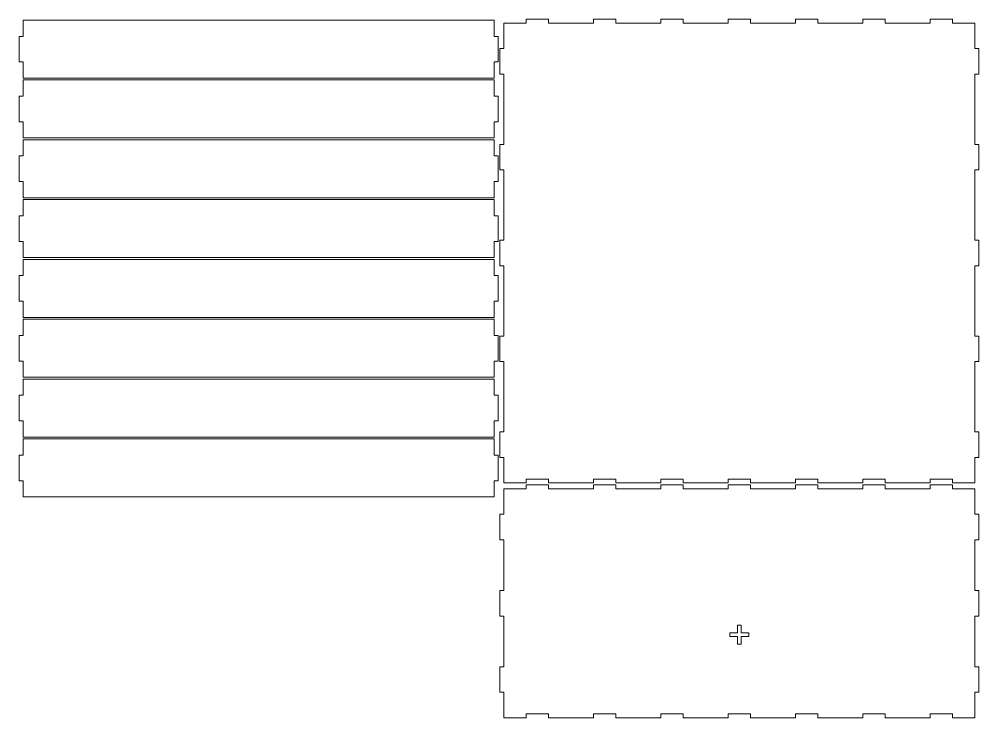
# Model space of a CAD drawing. Header units: millimetres. Extents: x -2923 to 2923, y -1165 to 1165.
# Drawn here: x -2923 to -1420, y -1165 to -71 of the extents above; entities that cross this region are included whole.
import ezdxf

# ---------------------------------------------------------------- set-up
doc = ezdxf.new("R2010")
doc.units = ezdxf.units.MM
doc.header["$MEASUREMENT"] = 0
doc.layers.add('Camada 1', color=7, linetype='Continuous')

msp = doc.modelspace()

# ---------------------------------------------------------------- linework, layer by layer
at = {"layer": 'Camada 1', "color": 230, "lineweight": 9}
for points, knots in [([(-2917.4823, -163.3633), (-2917.4823, -163.3633), (-2179.4822, -163.3639), (-2179.4822, -163.3639), (-2179.4822, -163.3639), (-2179.4822, -163.3639), (-2179.4823, -138.0467), (-2179.4823, -138.0467), (-2179.4823, -138.0467), (-2179.4823, -138.0467), (-2173.4823, -138.0466), (-2173.4823, -138.0466), (-2173.4823, -138.0466), (-2173.4823, -138.0466), (-2173.4822, -98.0467), (-2173.4822, -98.0467), (-2173.4822, -98.0467), (-2173.4822, -98.0467), (-2179.4823, -98.0467), (-2179.4823, -98.0467), (-2179.4823, -98.0467), (-2179.4823, -98.0467), (-2179.4822, -72.7294), (-2179.4822, -72.7294), (-2179.4822, -72.7294), (-2179.4822, -72.7294), (-2917.4822, -72.7288), (-2917.4822, -72.7288), (-2917.4822, -72.7288), (-2917.4822, -72.7288), (-2917.4822, -98.046), (-2917.4822, -98.046), (-2917.4822, -98.046), (-2917.4822, -98.046), (-2923.4822, -98.0461), (-2923.4822, -98.0461), (-2923.4822, -98.0461), (-2923.4822, -98.0461), (-2923.4822, -138.046), (-2923.4822, -138.046), (-2923.4822, -138.046), (-2923.4822, -138.046), (-2917.4822, -138.046), (-2917.4822, -138.046), (-2917.4822, -138.046), (-2917.4822, -138.046), (-2917.4823, -163.3633), (-2917.4823, -163.3633)], [0, 0, 0, 0, 0.076923077, 0.076923077, 0.076923077, 0.076923077, 0.153846154, 0.153846154, 0.153846154, 0.153846154, 0.230769231, 0.230769231, 0.230769231, 0.230769231, 0.307692308, 0.307692308, 0.307692308, 0.307692308, 0.384615385, 0.384615385, 0.384615385, 0.384615385, 0.461538462, 0.461538462, 0.461538462, 0.461538462, 0.538461538, 0.538461538, 0.538461538, 0.538461538, 0.615384615, 0.615384615, 0.615384615, 0.615384615, 0.692307692, 0.692307692, 0.692307692, 0.692307692, 0.769230769, 0.769230769, 0.769230769, 0.769230769, 0.846153846, 0.846153846, 0.846153846, 0.846153846, 1, 1, 1, 1]), ([(-2094.1963, -71.224), (-2094.1963, -71.224), (-2129.3391, -71.224), (-2129.3391, -71.224), (-2129.3391, -71.224), (-2129.3391, -71.224), (-2129.3391, -77.224), (-2129.3391, -77.224), (-2129.3391, -77.224), (-2129.3391, -77.224), (-2164.482, -77.224), (-2164.482, -77.224), (-2164.482, -77.224), (-2164.482, -77.224), (-2164.482, -117.224), (-2164.482, -117.224), (-2164.482, -117.224), (-2164.482, -117.224), (-2170.482, -117.224), (-2170.482, -117.224), (-2170.482, -117.224), (-2170.482, -117.224), (-2170.482, -157.224), (-2170.482, -157.224), (-2170.482, -157.224), (-2170.482, -157.224), (-2164.482, -157.224), (-2164.482, -157.224), (-2164.482, -157.224), (-2164.482, -157.224), (-2164.482, -267.1825), (-2164.482, -267.1825), (-2164.482, -267.1825), (-2164.482, -267.1825), (-2170.482, -267.1825), (-2170.482, -267.1825), (-2170.482, -267.1825), (-2170.482, -267.1825), (-2170.482, -307.1825), (-2170.482, -307.1825), (-2170.482, -307.1825), (-2170.482, -307.1825), (-2164.482, -307.1825), (-2164.482, -307.1825), (-2164.482, -307.1825), (-2164.482, -307.1825), (-2164.482, -417.141), (-2164.482, -417.141), (-2164.482, -417.141), (-2164.482, -417.141), (-2170.482, -417.141), (-2170.482, -417.141), (-2170.482, -417.141), (-2170.482, -417.141), (-2170.482, -457.141), (-2170.482, -457.141), (-2170.482, -457.141), (-2170.482, -457.141), (-2164.482, -457.141), (-2164.482, -457.141), (-2164.482, -457.141), (-2164.482, -457.141), (-2164.482, -567.0995), (-2164.482, -567.0995), (-2164.482, -567.0995), (-2164.482, -567.0995), (-2170.482, -567.0995), (-2170.482, -567.0995), (-2170.482, -567.0995), (-2170.482, -567.0995), (-2170.482, -607.0995), (-2170.482, -607.0995), (-2170.482, -607.0995), (-2170.482, -607.0995), (-2164.482, -607.0995), (-2164.482, -607.0995), (-2164.482, -607.0995), (-2164.482, -607.0995), (-2164.482, -717.058), (-2164.482, -717.058), (-2164.482, -717.058), (-2164.482, -717.058), (-2170.482, -717.058), (-2170.482, -717.058), (-2170.482, -717.058), (-2170.482, -717.058), (-2170.482, -757.058), (-2170.482, -757.058), (-2170.482, -757.058), (-2170.482, -757.058), (-2164.482, -757.058), (-2164.482, -757.058), (-2164.482, -757.058), (-2164.482, -757.058), (-2164.482, -797.058), (-2164.482, -797.058), (-2164.482, -797.058), (-2164.482, -797.058), (-2129.3391, -797.058), (-2129.3391, -797.058), (-2129.3391, -797.058), (-2129.3391, -797.058), (-2129.3391, -791.058), (-2129.3391, -791.058), (-2129.3391, -791.058), (-2129.3391, -791.058), (-2094.1963, -791.058), (-2094.1963, -791.058), (-2094.1963, -791.058), (-2094.1963, -791.058), (-2094.1963, -797.058), (-2094.1963, -797.058), (-2094.1963, -797.058), (-2094.1963, -797.058), (-2023.9106, -797.058), (-2023.9106, -797.058), (-2023.9106, -797.058), (-2023.9106, -797.058), (-2023.9106, -791.058), (-2023.9106, -791.058), (-2023.9106, -791.058), (-2023.9106, -791.058), (-1988.7677, -791.058), (-1988.7677, -791.058), (-1988.7677, -791.058), (-1988.7677, -791.058), (-1988.7677, -797.058), (-1988.7677, -797.058), (-1988.7677, -797.058), (-1988.7677, -797.058), (-1918.482, -797.058), (-1918.482, -797.058), (-1918.482, -797.058), (-1918.482, -797.058), (-1918.482, -791.058), (-1918.482, -791.058), (-1918.482, -791.058), (-1918.482, -791.058), (-1883.3391, -791.058), (-1883.3391, -791.058), (-1883.3391, -791.058), (-1883.3391, -791.058), (-1883.3391, -797.058), (-1883.3391, -797.058), (-1883.3391, -797.058), (-1883.3391, -797.058), (-1813.0534, -797.058), (-1813.0534, -797.058), (-1813.0534, -797.058), (-1813.0534, -797.058), (-1813.0534, -791.058), (-1813.0534, -791.058), (-1813.0534, -791.058), (-1813.0534, -791.058), (-1777.9106, -791.058), (-1777.9106, -791.058), (-1777.9106, -791.058), (-1777.9106, -791.058), (-1777.9106, -797.058), (-1777.9106, -797.058), (-1777.9106, -797.058), (-1777.9106, -797.058), (-1707.6249, -797.058), (-1707.6249, -797.058), (-1707.6249, -797.058), (-1707.6249, -797.058), (-1707.6249, -791.058), (-1707.6249, -791.058), (-1707.6249, -791.058), (-1707.6249, -791.058), (-1672.482, -791.058), (-1672.482, -791.058), (-1672.482, -791.058), (-1672.482, -791.058), (-1672.482, -797.058), (-1672.482, -797.058), (-1672.482, -797.058), (-1672.482, -797.058), (-1602.1963, -797.058), (-1602.1963, -797.058), (-1602.1963, -797.058), (-1602.1963, -797.058), (-1602.1963, -791.058), (-1602.1963, -791.058), (-1602.1963, -791.058), (-1602.1963, -791.058), (-1567.0534, -791.058), (-1567.0534, -791.058), (-1567.0534, -791.058), (-1567.0534, -791.058), (-1567.0534, -797.058), (-1567.0534, -797.058), (-1567.0534, -797.058), (-1567.0534, -797.058), (-1496.7677, -797.058), (-1496.7677, -797.058), (-1496.7677, -797.058), (-1496.7677, -797.058), (-1496.7677, -791.058), (-1496.7677, -791.058), (-1496.7677, -791.058), (-1496.7677, -791.058), (-1461.6249, -791.058), (-1461.6249, -791.058), (-1461.6249, -791.058), (-1461.6249, -791.058), (-1461.6249, -797.058), (-1461.6249, -797.058), (-1461.6249, -797.058), (-1461.6249, -797.058), (-1426.482, -797.058), (-1426.482, -797.058), (-1426.482, -797.058), (-1426.482, -797.058), (-1426.482, -757.058), (-1426.482, -757.058), (-1426.482, -757.058), (-1426.482, -757.058), (-1420.482, -757.058), (-1420.482, -757.058), (-1420.482, -757.058), (-1420.482, -757.058), (-1420.482, -717.058), (-1420.482, -717.058), (-1420.482, -717.058), (-1420.482, -717.058), (-1426.482, -717.058), (-1426.482, -717.058), (-1426.482, -717.058), (-1426.482, -717.058), (-1426.482, -607.0995), (-1426.482, -607.0995), (-1426.482, -607.0995), (-1426.482, -607.0995), (-1420.482, -607.0995), (-1420.482, -607.0995), (-1420.482, -607.0995), (-1420.482, -607.0995), (-1420.482, -567.0995), (-1420.482, -567.0995), (-1420.482, -567.0995), (-1420.482, -567.0995), (-1426.482, -567.0995), (-1426.482, -567.0995), (-1426.482, -567.0995), (-1426.482, -567.0995), (-1426.482, -457.141), (-1426.482, -457.141), (-1426.482, -457.141), (-1426.482, -457.141), (-1420.482, -457.141), (-1420.482, -457.141), (-1420.482, -457.141), (-1420.482, -457.141), (-1420.482, -417.141), (-1420.482, -417.141), (-1420.482, -417.141), (-1420.482, -417.141), (-1426.482, -417.141), (-1426.482, -417.141), (-1426.482, -417.141), (-1426.482, -417.141), (-1426.482, -307.1825), (-1426.482, -307.1825), (-1426.482, -307.1825), (-1426.482, -307.1825), (-1420.482, -307.1825), (-1420.482, -307.1825), (-1420.482, -307.1825), (-1420.482, -307.1825), (-1420.482, -267.1825), (-1420.482, -267.1825), (-1420.482, -267.1825), (-1420.482, -267.1825), (-1426.482, -267.1825), (-1426.482, -267.1825), (-1426.482, -267.1825), (-1426.482, -267.1825), (-1426.482, -157.224), (-1426.482, -157.224), (-1426.482, -157.224), (-1426.482, -157.224), (-1420.482, -157.224), (-1420.482, -157.224), (-1420.482, -157.224), (-1420.482, -157.224), (-1420.482, -117.224), (-1420.482, -117.224), (-1420.482, -117.224), (-1420.482, -117.224), (-1426.482, -117.224), (-1426.482, -117.224), (-1426.482, -117.224), (-1426.482, -117.224), (-1426.482, -77.224), (-1426.482, -77.224), (-1426.482, -77.224), (-1426.482, -77.224), (-1461.6249, -77.224), (-1461.6249, -77.224), (-1461.6249, -77.224), (-1461.6249, -77.224), (-1461.6249, -71.224), (-1461.6249, -71.224), (-1461.6249, -71.224), (-1461.6249, -71.224), (-1496.7677, -71.224), (-1496.7677, -71.224), (-1496.7677, -71.224), (-1496.7677, -71.224), (-1496.7677, -77.224), (-1496.7677, -77.224), (-1496.7677, -77.224), (-1496.7677, -77.224), (-1567.0534, -77.224), (-1567.0534, -77.224), (-1567.0534, -77.224), (-1567.0534, -77.224), (-1567.0534, -71.224), (-1567.0534, -71.224), (-1567.0534, -71.224), (-1567.0534, -71.224), (-1602.1963, -71.224), (-1602.1963, -71.224), (-1602.1963, -71.224), (-1602.1963, -71.224), (-1602.1963, -77.224), (-1602.1963, -77.224), (-1602.1963, -77.224), (-1602.1963, -77.224), (-1672.482, -77.224), (-1672.482, -77.224), (-1672.482, -77.224), (-1672.482, -77.224), (-1672.482, -71.224), (-1672.482, -71.224), (-1672.482, -71.224), (-1672.482, -71.224), (-1707.6249, -71.224), (-1707.6249, -71.224), (-1707.6249, -71.224), (-1707.6249, -71.224), (-1707.6249, -77.224), (-1707.6249, -77.224), (-1707.6249, -77.224), (-1707.6249, -77.224), (-1777.9106, -77.224), (-1777.9106, -77.224), (-1777.9106, -77.224), (-1777.9106, -77.224), (-1777.9106, -71.224), (-1777.9106, -71.224), (-1777.9106, -71.224), (-1777.9106, -71.224), (-1813.0534, -71.224), (-1813.0534, -71.224), (-1813.0534, -71.224), (-1813.0534, -71.224), (-1813.0534, -77.224), (-1813.0534, -77.224), (-1813.0534, -77.224), (-1813.0534, -77.224), (-1883.3391, -77.224), (-1883.3391, -77.224), (-1883.3391, -77.224), (-1883.3391, -77.224), (-1883.3391, -71.224), (-1883.3391, -71.224), (-1883.3391, -71.224), (-1883.3391, -71.224), (-1918.482, -71.224), (-1918.482, -71.224), (-1918.482, -71.224), (-1918.482, -71.224), (-1918.482, -77.224), (-1918.482, -77.224), (-1918.482, -77.224), (-1918.482, -77.224), (-1988.7677, -77.224), (-1988.7677, -77.224), (-1988.7677, -77.224), (-1988.7677, -77.224), (-1988.7677, -71.224), (-1988.7677, -71.224), (-1988.7677, -71.224), (-1988.7677, -71.224), (-2023.9106, -71.224), (-2023.9106, -71.224), (-2023.9106, -71.224), (-2023.9106, -71.224), (-2023.9106, -77.224), (-2023.9106, -77.224), (-2023.9106, -77.224), (-2023.9106, -77.224), (-2094.1963, -77.224), (-2094.1963, -77.224), (-2094.1963, -77.224), (-2094.1963, -77.224), (-2094.1963, -71.224), (-2094.1963, -71.224)], [0, 0, 0, 0, 0.00990099, 0.00990099, 0.00990099, 0.00990099, 0.01980198, 0.01980198, 0.01980198, 0.01980198, 0.02970297, 0.02970297, 0.02970297, 0.02970297, 0.03960396, 0.03960396, 0.03960396, 0.03960396, 0.04950495, 0.04950495, 0.04950495, 0.04950495, 0.059405941, 0.059405941, 0.059405941, 0.059405941, 0.069306931, 0.069306931, 0.069306931, 0.069306931, 0.079207921, 0.079207921, 0.079207921, 0.079207921, 0.089108911, 0.089108911, 0.089108911, 0.089108911, 0.099009901, 0.099009901, 0.099009901, 0.099009901, 0.108910891, 0.108910891, 0.108910891, 0.108910891, 0.118811881, 0.118811881, 0.118811881, 0.118811881, 0.128712871, 0.128712871, 0.128712871, 0.128712871, 0.138613861, 0.138613861, 0.138613861, 0.138613861, 0.148514851, 0.148514851, 0.148514851, 0.148514851, 0.158415842, 0.158415842, 0.158415842, 0.158415842, 0.168316832, 0.168316832, 0.168316832, 0.168316832, 0.178217822, 0.178217822, 0.178217822, 0.178217822, 0.188118812, 0.188118812, 0.188118812, 0.188118812, 0.198019802, 0.198019802, 0.198019802, 0.198019802, 0.207920792, 0.207920792, 0.207920792, 0.207920792, 0.217821782, 0.217821782, 0.217821782, 0.217821782, 0.227722772, 0.227722772, 0.227722772, 0.227722772, 0.237623762, 0.237623762, 0.237623762, 0.237623762, 0.247524752, 0.247524752, 0.247524752, 0.247524752, 0.257425743, 0.257425743, 0.257425743, 0.257425743, 0.267326733, 0.267326733, 0.267326733, 0.267326733, 0.277227723, 0.277227723, 0.277227723, 0.277227723, 0.287128713, 0.287128713, 0.287128713, 0.287128713, 0.297029703, 0.297029703, 0.297029703, 0.297029703, 0.306930693, 0.306930693, 0.306930693, 0.306930693, 0.316831683, 0.316831683, 0.316831683, 0.316831683, 0.326732673, 0.326732673, 0.326732673, 0.326732673, 0.336633663, 0.336633663, 0.336633663, 0.336633663, 0.346534653, 0.346534653, 0.346534653, 0.346534653, 0.356435644, 0.356435644, 0.356435644, 0.356435644, 0.366336634, 0.366336634, 0.366336634, 0.366336634, 0.376237624, 0.376237624, 0.376237624, 0.376237624, 0.386138614, 0.386138614, 0.386138614, 0.386138614, 0.396039604, 0.396039604, 0.396039604, 0.396039604, 0.405940594, 0.405940594, 0.405940594, 0.405940594, 0.415841584, 0.415841584, 0.415841584, 0.415841584, 0.425742574, 0.425742574, 0.425742574, 0.425742574, 0.435643564, 0.435643564, 0.435643564, 0.435643564, 0.445544554, 0.445544554, 0.445544554, 0.445544554, 0.455445545, 0.455445545, 0.455445545, 0.455445545, 0.465346535, 0.465346535, 0.465346535, 0.465346535, 0.475247525, 0.475247525, 0.475247525, 0.475247525, 0.485148515, 0.485148515, 0.485148515, 0.485148515, 0.495049505, 0.495049505, 0.495049505, 0.495049505, 0.504950495, 0.504950495, 0.504950495, 0.504950495, 0.514851485, 0.514851485, 0.514851485, 0.514851485, 0.524752475, 0.524752475, 0.524752475, 0.524752475, 0.534653465, 0.534653465, 0.534653465, 0.534653465, 0.544554455, 0.544554455, 0.544554455, 0.544554455, 0.554455446, 0.554455446, 0.554455446, 0.554455446, 0.564356436, 0.564356436, 0.564356436, 0.564356436, 0.574257426, 0.574257426, 0.574257426, 0.574257426, 0.584158416, 0.584158416, 0.584158416, 0.584158416, 0.594059406, 0.594059406, 0.594059406, 0.594059406, 0.603960396, 0.603960396, 0.603960396, 0.603960396, 0.613861386, 0.613861386, 0.613861386, 0.613861386, 0.623762376, 0.623762376, 0.623762376, 0.623762376, 0.633663366, 0.633663366, 0.633663366, 0.633663366, 0.643564356, 0.643564356, 0.643564356, 0.643564356, 0.653465347, 0.653465347, 0.653465347, 0.653465347, 0.663366337, 0.663366337, 0.663366337, 0.663366337, 0.673267327, 0.673267327, 0.673267327, 0.673267327, 0.683168317, 0.683168317, 0.683168317, 0.683168317, 0.693069307, 0.693069307, 0.693069307, 0.693069307, 0.702970297, 0.702970297, 0.702970297, 0.702970297, 0.712871287, 0.712871287, 0.712871287, 0.712871287, 0.722772277, 0.722772277, 0.722772277, 0.722772277, 0.732673267, 0.732673267, 0.732673267, 0.732673267, 0.742574257, 0.742574257, 0.742574257, 0.742574257, 0.752475248, 0.752475248, 0.752475248, 0.752475248, 0.762376238, 0.762376238, 0.762376238, 0.762376238, 0.772277228, 0.772277228, 0.772277228, 0.772277228, 0.782178218, 0.782178218, 0.782178218, 0.782178218, 0.792079208, 0.792079208, 0.792079208, 0.792079208, 0.801980198, 0.801980198, 0.801980198, 0.801980198, 0.811881188, 0.811881188, 0.811881188, 0.811881188, 0.821782178, 0.821782178, 0.821782178, 0.821782178, 0.831683168, 0.831683168, 0.831683168, 0.831683168, 0.841584158, 0.841584158, 0.841584158, 0.841584158, 0.851485149, 0.851485149, 0.851485149, 0.851485149, 0.861386139, 0.861386139, 0.861386139, 0.861386139, 0.871287129, 0.871287129, 0.871287129, 0.871287129, 0.881188119, 0.881188119, 0.881188119, 0.881188119, 0.891089109, 0.891089109, 0.891089109, 0.891089109, 0.900990099, 0.900990099, 0.900990099, 0.900990099, 0.910891089, 0.910891089, 0.910891089, 0.910891089, 0.920792079, 0.920792079, 0.920792079, 0.920792079, 0.930693069, 0.930693069, 0.930693069, 0.930693069, 0.940594059, 0.940594059, 0.940594059, 0.940594059, 0.95049505, 0.95049505, 0.95049505, 0.95049505, 0.96039604, 0.96039604, 0.96039604, 0.96039604, 0.97029703, 0.97029703, 0.97029703, 0.97029703, 0.98019802, 0.98019802, 0.98019802, 0.98019802, 1, 1, 1, 1]), ([(-2917.4823, -256.9979), (-2917.4823, -256.9979), (-2179.4822, -256.9985), (-2179.4822, -256.9985), (-2179.4822, -256.9985), (-2179.4822, -256.9985), (-2179.4823, -231.6813), (-2179.4823, -231.6813), (-2179.4823, -231.6813), (-2179.4823, -231.6813), (-2173.4823, -231.6812), (-2173.4823, -231.6812), (-2173.4823, -231.6812), (-2173.4823, -231.6812), (-2173.4822, -191.6813), (-2173.4822, -191.6813), (-2173.4822, -191.6813), (-2173.4822, -191.6813), (-2179.4823, -191.6813), (-2179.4823, -191.6813), (-2179.4823, -191.6813), (-2179.4823, -191.6813), (-2179.4822, -166.364), (-2179.4822, -166.364), (-2179.4822, -166.364), (-2179.4822, -166.364), (-2917.4822, -166.3634), (-2917.4822, -166.3634), (-2917.4822, -166.3634), (-2917.4822, -166.3634), (-2917.4822, -191.6806), (-2917.4822, -191.6806), (-2917.4822, -191.6806), (-2917.4822, -191.6806), (-2923.4822, -191.6807), (-2923.4822, -191.6807), (-2923.4822, -191.6807), (-2923.4822, -191.6807), (-2923.4822, -231.6806), (-2923.4822, -231.6806), (-2923.4822, -231.6806), (-2923.4822, -231.6806), (-2917.4822, -231.6806), (-2917.4822, -231.6806), (-2917.4822, -231.6806), (-2917.4822, -231.6806), (-2917.4823, -256.9979), (-2917.4823, -256.9979)], [0, 0, 0, 0, 0.076923077, 0.076923077, 0.076923077, 0.076923077, 0.153846154, 0.153846154, 0.153846154, 0.153846154, 0.230769231, 0.230769231, 0.230769231, 0.230769231, 0.307692308, 0.307692308, 0.307692308, 0.307692308, 0.384615385, 0.384615385, 0.384615385, 0.384615385, 0.461538462, 0.461538462, 0.461538462, 0.461538462, 0.538461538, 0.538461538, 0.538461538, 0.538461538, 0.615384615, 0.615384615, 0.615384615, 0.615384615, 0.692307692, 0.692307692, 0.692307692, 0.692307692, 0.769230769, 0.769230769, 0.769230769, 0.769230769, 0.846153846, 0.846153846, 0.846153846, 0.846153846, 1, 1, 1, 1]), ([(-2917.4823, -350.6325), (-2917.4823, -350.6325), (-2179.4822, -350.6331), (-2179.4822, -350.6331), (-2179.4822, -350.6331), (-2179.4822, -350.6331), (-2179.4823, -325.3159), (-2179.4823, -325.3159), (-2179.4823, -325.3159), (-2179.4823, -325.3159), (-2173.4823, -325.3158), (-2173.4823, -325.3158), (-2173.4823, -325.3158), (-2173.4823, -325.3158), (-2173.4822, -285.3159), (-2173.4822, -285.3159), (-2173.4822, -285.3159), (-2173.4822, -285.3159), (-2179.4823, -285.3159), (-2179.4823, -285.3159), (-2179.4823, -285.3159), (-2179.4823, -285.3159), (-2179.4822, -259.9986), (-2179.4822, -259.9986), (-2179.4822, -259.9986), (-2179.4822, -259.9986), (-2917.4822, -259.998), (-2917.4822, -259.998), (-2917.4822, -259.998), (-2917.4822, -259.998), (-2917.4822, -285.3152), (-2917.4822, -285.3152), (-2917.4822, -285.3152), (-2917.4822, -285.3152), (-2923.4822, -285.3153), (-2923.4822, -285.3153), (-2923.4822, -285.3153), (-2923.4822, -285.3153), (-2923.4822, -325.3152), (-2923.4822, -325.3152), (-2923.4822, -325.3152), (-2923.4822, -325.3152), (-2917.4822, -325.3152), (-2917.4822, -325.3152), (-2917.4822, -325.3152), (-2917.4822, -325.3152), (-2917.4823, -350.6325), (-2917.4823, -350.6325)], [0, 0, 0, 0, 0.076923077, 0.076923077, 0.076923077, 0.076923077, 0.153846154, 0.153846154, 0.153846154, 0.153846154, 0.230769231, 0.230769231, 0.230769231, 0.230769231, 0.307692308, 0.307692308, 0.307692308, 0.307692308, 0.384615385, 0.384615385, 0.384615385, 0.384615385, 0.461538462, 0.461538462, 0.461538462, 0.461538462, 0.538461538, 0.538461538, 0.538461538, 0.538461538, 0.615384615, 0.615384615, 0.615384615, 0.615384615, 0.692307692, 0.692307692, 0.692307692, 0.692307692, 0.769230769, 0.769230769, 0.769230769, 0.769230769, 0.846153846, 0.846153846, 0.846153846, 0.846153846, 1, 1, 1, 1]), ([(-2917.4823, -444.2671), (-2917.4823, -444.2671), (-2179.4822, -444.2677), (-2179.4822, -444.2677), (-2179.4822, -444.2677), (-2179.4822, -444.2677), (-2179.4823, -418.9505), (-2179.4823, -418.9505), (-2179.4823, -418.9505), (-2179.4823, -418.9505), (-2173.4823, -418.9504), (-2173.4823, -418.9504), (-2173.4823, -418.9504), (-2173.4823, -418.9504), (-2173.4822, -378.9505), (-2173.4822, -378.9505), (-2173.4822, -378.9505), (-2173.4822, -378.9505), (-2179.4823, -378.9505), (-2179.4823, -378.9505), (-2179.4823, -378.9505), (-2179.4823, -378.9505), (-2179.4822, -353.6332), (-2179.4822, -353.6332), (-2179.4822, -353.6332), (-2179.4822, -353.6332), (-2917.4822, -353.6326), (-2917.4822, -353.6326), (-2917.4822, -353.6326), (-2917.4822, -353.6326), (-2917.4822, -378.9498), (-2917.4822, -378.9498), (-2917.4822, -378.9498), (-2917.4822, -378.9498), (-2923.4822, -378.9499), (-2923.4822, -378.9499), (-2923.4822, -378.9499), (-2923.4822, -378.9499), (-2923.4822, -418.9498), (-2923.4822, -418.9498), (-2923.4822, -418.9498), (-2923.4822, -418.9498), (-2917.4822, -418.9498), (-2917.4822, -418.9498), (-2917.4822, -418.9498), (-2917.4822, -418.9498), (-2917.4823, -444.2671), (-2917.4823, -444.2671)], [0, 0, 0, 0, 0.076923077, 0.076923077, 0.076923077, 0.076923077, 0.153846154, 0.153846154, 0.153846154, 0.153846154, 0.230769231, 0.230769231, 0.230769231, 0.230769231, 0.307692308, 0.307692308, 0.307692308, 0.307692308, 0.384615385, 0.384615385, 0.384615385, 0.384615385, 0.461538462, 0.461538462, 0.461538462, 0.461538462, 0.538461538, 0.538461538, 0.538461538, 0.538461538, 0.615384615, 0.615384615, 0.615384615, 0.615384615, 0.692307692, 0.692307692, 0.692307692, 0.692307692, 0.769230769, 0.769230769, 0.769230769, 0.769230769, 0.846153846, 0.846153846, 0.846153846, 0.846153846, 1, 1, 1, 1]), ([(-2917.4823, -537.9017), (-2917.4823, -537.9017), (-2179.4822, -537.9023), (-2179.4822, -537.9023), (-2179.4822, -537.9023), (-2179.4822, -537.9023), (-2179.4823, -512.5851), (-2179.4823, -512.5851), (-2179.4823, -512.5851), (-2179.4823, -512.5851), (-2173.4823, -512.585), (-2173.4823, -512.585), (-2173.4823, -512.585), (-2173.4823, -512.585), (-2173.4822, -472.5851), (-2173.4822, -472.5851), (-2173.4822, -472.5851), (-2173.4822, -472.5851), (-2179.4823, -472.5851), (-2179.4823, -472.5851), (-2179.4823, -472.5851), (-2179.4823, -472.5851), (-2179.4822, -447.2678), (-2179.4822, -447.2678), (-2179.4822, -447.2678), (-2179.4822, -447.2678), (-2917.4822, -447.2672), (-2917.4822, -447.2672), (-2917.4822, -447.2672), (-2917.4822, -447.2672), (-2917.4822, -472.5844), (-2917.4822, -472.5844), (-2917.4822, -472.5844), (-2917.4822, -472.5844), (-2923.4822, -472.5845), (-2923.4822, -472.5845), (-2923.4822, -472.5845), (-2923.4822, -472.5845), (-2923.4822, -512.5844), (-2923.4822, -512.5844), (-2923.4822, -512.5844), (-2923.4822, -512.5844), (-2917.4822, -512.5844), (-2917.4822, -512.5844), (-2917.4822, -512.5844), (-2917.4822, -512.5844), (-2917.4823, -537.9017), (-2917.4823, -537.9017)], [0, 0, 0, 0, 0.076923077, 0.076923077, 0.076923077, 0.076923077, 0.153846154, 0.153846154, 0.153846154, 0.153846154, 0.230769231, 0.230769231, 0.230769231, 0.230769231, 0.307692308, 0.307692308, 0.307692308, 0.307692308, 0.384615385, 0.384615385, 0.384615385, 0.384615385, 0.461538462, 0.461538462, 0.461538462, 0.461538462, 0.538461538, 0.538461538, 0.538461538, 0.538461538, 0.615384615, 0.615384615, 0.615384615, 0.615384615, 0.692307692, 0.692307692, 0.692307692, 0.692307692, 0.769230769, 0.769230769, 0.769230769, 0.769230769, 0.846153846, 0.846153846, 0.846153846, 0.846153846, 1, 1, 1, 1]), ([(-2917.4823, -631.5363), (-2917.4823, -631.5363), (-2179.4822, -631.5369), (-2179.4822, -631.5369), (-2179.4822, -631.5369), (-2179.4822, -631.5369), (-2179.4823, -606.2197), (-2179.4823, -606.2197), (-2179.4823, -606.2197), (-2179.4823, -606.2197), (-2173.4823, -606.2196), (-2173.4823, -606.2196), (-2173.4823, -606.2196), (-2173.4823, -606.2196), (-2173.4822, -566.2197), (-2173.4822, -566.2197), (-2173.4822, -566.2197), (-2173.4822, -566.2197), (-2179.4823, -566.2197), (-2179.4823, -566.2197), (-2179.4823, -566.2197), (-2179.4823, -566.2197), (-2179.4822, -540.9024), (-2179.4822, -540.9024), (-2179.4822, -540.9024), (-2179.4822, -540.9024), (-2917.4822, -540.9018), (-2917.4822, -540.9018), (-2917.4822, -540.9018), (-2917.4822, -540.9018), (-2917.4822, -566.219), (-2917.4822, -566.219), (-2917.4822, -566.219), (-2917.4822, -566.219), (-2923.4822, -566.2191), (-2923.4822, -566.2191), (-2923.4822, -566.2191), (-2923.4822, -566.2191), (-2923.4822, -606.219), (-2923.4822, -606.219), (-2923.4822, -606.219), (-2923.4822, -606.219), (-2917.4822, -606.219), (-2917.4822, -606.219), (-2917.4822, -606.219), (-2917.4822, -606.219), (-2917.4823, -631.5363), (-2917.4823, -631.5363)], [0, 0, 0, 0, 0.076923077, 0.076923077, 0.076923077, 0.076923077, 0.153846154, 0.153846154, 0.153846154, 0.153846154, 0.230769231, 0.230769231, 0.230769231, 0.230769231, 0.307692308, 0.307692308, 0.307692308, 0.307692308, 0.384615385, 0.384615385, 0.384615385, 0.384615385, 0.461538462, 0.461538462, 0.461538462, 0.461538462, 0.538461538, 0.538461538, 0.538461538, 0.538461538, 0.615384615, 0.615384615, 0.615384615, 0.615384615, 0.692307692, 0.692307692, 0.692307692, 0.692307692, 0.769230769, 0.769230769, 0.769230769, 0.769230769, 0.846153846, 0.846153846, 0.846153846, 0.846153846, 1, 1, 1, 1]), ([(-2917.4823, -725.1709), (-2917.4823, -725.1709), (-2179.4822, -725.1715), (-2179.4822, -725.1715), (-2179.4822, -725.1715), (-2179.4822, -725.1715), (-2179.4823, -699.8543), (-2179.4823, -699.8543), (-2179.4823, -699.8543), (-2179.4823, -699.8543), (-2173.4823, -699.8542), (-2173.4823, -699.8542), (-2173.4823, -699.8542), (-2173.4823, -699.8542), (-2173.4822, -659.8543), (-2173.4822, -659.8543), (-2173.4822, -659.8543), (-2173.4822, -659.8543), (-2179.4823, -659.8543), (-2179.4823, -659.8543), (-2179.4823, -659.8543), (-2179.4823, -659.8543), (-2179.4822, -634.537), (-2179.4822, -634.537), (-2179.4822, -634.537), (-2179.4822, -634.537), (-2917.4822, -634.5364), (-2917.4822, -634.5364), (-2917.4822, -634.5364), (-2917.4822, -634.5364), (-2917.4822, -659.8536), (-2917.4822, -659.8536), (-2917.4822, -659.8536), (-2917.4822, -659.8536), (-2923.4822, -659.8537), (-2923.4822, -659.8537), (-2923.4822, -659.8537), (-2923.4822, -659.8537), (-2923.4822, -699.8536), (-2923.4822, -699.8536), (-2923.4822, -699.8536), (-2923.4822, -699.8536), (-2917.4822, -699.8536), (-2917.4822, -699.8536), (-2917.4822, -699.8536), (-2917.4822, -699.8536), (-2917.4823, -725.1709), (-2917.4823, -725.1709)], [0, 0, 0, 0, 0.076923077, 0.076923077, 0.076923077, 0.076923077, 0.153846154, 0.153846154, 0.153846154, 0.153846154, 0.230769231, 0.230769231, 0.230769231, 0.230769231, 0.307692308, 0.307692308, 0.307692308, 0.307692308, 0.384615385, 0.384615385, 0.384615385, 0.384615385, 0.461538462, 0.461538462, 0.461538462, 0.461538462, 0.538461538, 0.538461538, 0.538461538, 0.538461538, 0.615384615, 0.615384615, 0.615384615, 0.615384615, 0.692307692, 0.692307692, 0.692307692, 0.692307692, 0.769230769, 0.769230769, 0.769230769, 0.769230769, 0.846153846, 0.846153846, 0.846153846, 0.846153846, 1, 1, 1, 1]), ([(-2917.4823, -818.8055), (-2917.4823, -818.8055), (-2179.4822, -818.8061), (-2179.4822, -818.8061), (-2179.4822, -818.8061), (-2179.4822, -818.8061), (-2179.4823, -793.4889), (-2179.4823, -793.4889), (-2179.4823, -793.4889), (-2179.4823, -793.4889), (-2173.4823, -793.4888), (-2173.4823, -793.4888), (-2173.4823, -793.4888), (-2173.4823, -793.4888), (-2173.4822, -753.4889), (-2173.4822, -753.4889), (-2173.4822, -753.4889), (-2173.4822, -753.4889), (-2179.4823, -753.4889), (-2179.4823, -753.4889), (-2179.4823, -753.4889), (-2179.4823, -753.4889), (-2179.4822, -728.1716), (-2179.4822, -728.1716), (-2179.4822, -728.1716), (-2179.4822, -728.1716), (-2917.4822, -728.171), (-2917.4822, -728.171), (-2917.4822, -728.171), (-2917.4822, -728.171), (-2917.4822, -753.4882), (-2917.4822, -753.4882), (-2917.4822, -753.4882), (-2917.4822, -753.4882), (-2923.4822, -753.4883), (-2923.4822, -753.4883), (-2923.4822, -753.4883), (-2923.4822, -753.4883), (-2923.4822, -793.4882), (-2923.4822, -793.4882), (-2923.4822, -793.4882), (-2923.4822, -793.4882), (-2917.4822, -793.4882), (-2917.4822, -793.4882), (-2917.4822, -793.4882), (-2917.4822, -793.4882), (-2917.4823, -818.8055), (-2917.4823, -818.8055)], [0, 0, 0, 0, 0.076923077, 0.076923077, 0.076923077, 0.076923077, 0.153846154, 0.153846154, 0.153846154, 0.153846154, 0.230769231, 0.230769231, 0.230769231, 0.230769231, 0.307692308, 0.307692308, 0.307692308, 0.307692308, 0.384615385, 0.384615385, 0.384615385, 0.384615385, 0.461538462, 0.461538462, 0.461538462, 0.461538462, 0.538461538, 0.538461538, 0.538461538, 0.538461538, 0.615384615, 0.615384615, 0.615384615, 0.615384615, 0.692307692, 0.692307692, 0.692307692, 0.692307692, 0.769230769, 0.769230769, 0.769230769, 0.769230769, 0.846153846, 0.846153846, 0.846153846, 0.846153846, 1, 1, 1, 1]), ([(-1918.482, -806.058), (-1918.482, -806.058), (-1988.7677, -806.058), (-1988.7677, -806.058), (-1988.7677, -806.058), (-1988.7677, -806.058), (-1988.7677, -800.058), (-1988.7677, -800.058), (-1988.7677, -800.058), (-1988.7677, -800.058), (-2023.9106, -800.058), (-2023.9106, -800.058), (-2023.9106, -800.058), (-2023.9106, -800.058), (-2023.9106, -806.058), (-2023.9106, -806.058), (-2023.9106, -806.058), (-2023.9106, -806.058), (-2094.1963, -806.058), (-2094.1963, -806.058), (-2094.1963, -806.058), (-2094.1963, -806.058), (-2094.1963, -800.058), (-2094.1963, -800.058), (-2094.1963, -800.058), (-2094.1963, -800.058), (-2129.3391, -800.058), (-2129.3391, -800.058), (-2129.3391, -800.058), (-2129.3391, -800.058), (-2129.3391, -806.058), (-2129.3391, -806.058), (-2129.3391, -806.058), (-2129.3391, -806.058), (-2164.482, -806.058), (-2164.482, -806.058), (-2164.482, -806.058), (-2164.482, -806.058), (-2164.482, -846.058), (-2164.482, -846.058), (-2164.482, -846.058), (-2164.482, -846.058), (-2170.482, -846.058), (-2170.482, -846.058), (-2170.482, -846.058), (-2170.482, -846.058), (-2170.482, -886.058), (-2170.482, -886.058), (-2170.482, -886.058), (-2170.482, -886.058), (-2164.482, -886.058), (-2164.482, -886.058), (-2164.482, -886.058), (-2164.482, -886.058), (-2164.482, -965.3262), (-2164.482, -965.3262), (-2164.482, -965.3262), (-2164.482, -965.3262), (-2170.482, -965.3262), (-2170.482, -965.3262), (-2170.482, -965.3262), (-2170.482, -965.3262), (-2170.482, -1005.3262), (-2170.482, -1005.3262), (-2170.482, -1005.3262), (-2170.482, -1005.3262), (-2164.482, -1005.3262), (-2164.482, -1005.3262), (-2164.482, -1005.3262), (-2164.482, -1005.3262), (-2164.482, -1084.5944), (-2164.482, -1084.5944), (-2164.482, -1084.5944), (-2164.482, -1084.5944), (-2170.482, -1084.5944), (-2170.482, -1084.5944), (-2170.482, -1084.5944), (-2170.482, -1084.5944), (-2170.482, -1124.5944), (-2170.482, -1124.5944), (-2170.482, -1124.5944), (-2170.482, -1124.5944), (-2164.482, -1124.5944), (-2164.482, -1124.5944), (-2164.482, -1124.5944), (-2164.482, -1124.5944), (-2164.482, -1164.5944), (-2164.482, -1164.5944), (-2164.482, -1164.5944), (-2164.482, -1164.5944), (-2129.3391, -1164.5944), (-2129.3391, -1164.5944), (-2129.3391, -1164.5944), (-2129.3391, -1164.5944), (-2129.3391, -1158.5944), (-2129.3391, -1158.5944), (-2129.3391, -1158.5944), (-2129.3391, -1158.5944), (-2094.1963, -1158.5944), (-2094.1963, -1158.5944), (-2094.1963, -1158.5944), (-2094.1963, -1158.5944), (-2094.1963, -1164.5944), (-2094.1963, -1164.5944), (-2094.1963, -1164.5944), (-2094.1963, -1164.5944), (-2023.9106, -1164.5944), (-2023.9106, -1164.5944), (-2023.9106, -1164.5944), (-2023.9106, -1164.5944), (-2023.9106, -1158.5944), (-2023.9106, -1158.5944), (-2023.9106, -1158.5944), (-2023.9106, -1158.5944), (-1988.7677, -1158.5944), (-1988.7677, -1158.5944), (-1988.7677, -1158.5944), (-1988.7677, -1158.5944), (-1988.7677, -1164.5944), (-1988.7677, -1164.5944), (-1988.7677, -1164.5944), (-1988.7677, -1164.5944), (-1918.482, -1164.5944), (-1918.482, -1164.5944), (-1918.482, -1164.5944), (-1918.482, -1164.5944), (-1918.482, -1158.5944), (-1918.482, -1158.5944), (-1918.482, -1158.5944), (-1918.482, -1158.5944), (-1883.3391, -1158.5944), (-1883.3391, -1158.5944), (-1883.3391, -1158.5944), (-1883.3391, -1158.5944), (-1883.3391, -1164.5944), (-1883.3391, -1164.5944), (-1883.3391, -1164.5944), (-1883.3391, -1164.5944), (-1813.0534, -1164.5944), (-1813.0534, -1164.5944), (-1813.0534, -1164.5944), (-1813.0534, -1164.5944), (-1813.0534, -1158.5944), (-1813.0534, -1158.5944), (-1813.0534, -1158.5944), (-1813.0534, -1158.5944), (-1777.9106, -1158.5944), (-1777.9106, -1158.5944), (-1777.9106, -1158.5944), (-1777.9106, -1158.5944), (-1777.9106, -1164.5944), (-1777.9106, -1164.5944), (-1777.9106, -1164.5944), (-1777.9106, -1164.5944), (-1707.6249, -1164.5944), (-1707.6249, -1164.5944), (-1707.6249, -1164.5944), (-1707.6249, -1164.5944), (-1707.6249, -1158.5944), (-1707.6249, -1158.5944), (-1707.6249, -1158.5944), (-1707.6249, -1158.5944), (-1672.482, -1158.5944), (-1672.482, -1158.5944), (-1672.482, -1158.5944), (-1672.482, -1158.5944), (-1672.482, -1164.5944), (-1672.482, -1164.5944), (-1672.482, -1164.5944), (-1672.482, -1164.5944), (-1602.1963, -1164.5944), (-1602.1963, -1164.5944), (-1602.1963, -1164.5944), (-1602.1963, -1164.5944), (-1602.1963, -1158.5944), (-1602.1963, -1158.5944), (-1602.1963, -1158.5944), (-1602.1963, -1158.5944), (-1567.0534, -1158.5944), (-1567.0534, -1158.5944), (-1567.0534, -1158.5944), (-1567.0534, -1158.5944), (-1567.0534, -1164.5944), (-1567.0534, -1164.5944), (-1567.0534, -1164.5944), (-1567.0534, -1164.5944), (-1496.7677, -1164.5944), (-1496.7677, -1164.5944), (-1496.7677, -1164.5944), (-1496.7677, -1164.5944), (-1496.7677, -1158.5944), (-1496.7677, -1158.5944), (-1496.7677, -1158.5944), (-1496.7677, -1158.5944), (-1461.6249, -1158.5944), (-1461.6249, -1158.5944), (-1461.6249, -1158.5944), (-1461.6249, -1158.5944), (-1461.6249, -1164.5944), (-1461.6249, -1164.5944), (-1461.6249, -1164.5944), (-1461.6249, -1164.5944), (-1426.482, -1164.5944), (-1426.482, -1164.5944), (-1426.482, -1164.5944), (-1426.482, -1164.5944), (-1426.482, -1124.5944), (-1426.482, -1124.5944), (-1426.482, -1124.5944), (-1426.482, -1124.5944), (-1420.482, -1124.5944), (-1420.482, -1124.5944), (-1420.482, -1124.5944), (-1420.482, -1124.5944), (-1420.482, -1084.5944), (-1420.482, -1084.5944), (-1420.482, -1084.5944), (-1420.482, -1084.5944), (-1426.482, -1084.5944), (-1426.482, -1084.5944), (-1426.482, -1084.5944), (-1426.482, -1084.5944), (-1426.482, -1005.3262), (-1426.482, -1005.3262), (-1426.482, -1005.3262), (-1426.482, -1005.3262), (-1420.482, -1005.3262), (-1420.482, -1005.3262), (-1420.482, -1005.3262), (-1420.482, -1005.3262), (-1420.482, -965.3262), (-1420.482, -965.3262), (-1420.482, -965.3262), (-1420.482, -965.3262), (-1426.482, -965.3262), (-1426.482, -965.3262), (-1426.482, -965.3262), (-1426.482, -965.3262), (-1426.482, -886.058), (-1426.482, -886.058), (-1426.482, -886.058), (-1426.482, -886.058), (-1420.482, -886.058), (-1420.482, -886.058), (-1420.482, -886.058), (-1420.482, -886.058), (-1420.482, -846.058), (-1420.482, -846.058), (-1420.482, -846.058), (-1420.482, -846.058), (-1426.482, -846.058), (-1426.482, -846.058), (-1426.482, -846.058), (-1426.482, -846.058), (-1426.482, -806.058), (-1426.482, -806.058), (-1426.482, -806.058), (-1426.482, -806.058), (-1461.6249, -806.058), (-1461.6249, -806.058), (-1461.6249, -806.058), (-1461.6249, -806.058), (-1461.6249, -800.058), (-1461.6249, -800.058), (-1461.6249, -800.058), (-1461.6249, -800.058), (-1496.7677, -800.058), (-1496.7677, -800.058), (-1496.7677, -800.058), (-1496.7677, -800.058), (-1496.7677, -806.058), (-1496.7677, -806.058), (-1496.7677, -806.058), (-1496.7677, -806.058), (-1567.0534, -806.058), (-1567.0534, -806.058), (-1567.0534, -806.058), (-1567.0534, -806.058), (-1567.0534, -800.058), (-1567.0534, -800.058), (-1567.0534, -800.058), (-1567.0534, -800.058), (-1602.1963, -800.058), (-1602.1963, -800.058), (-1602.1963, -800.058), (-1602.1963, -800.058), (-1602.1963, -806.058), (-1602.1963, -806.058), (-1602.1963, -806.058), (-1602.1963, -806.058), (-1672.482, -806.058), (-1672.482, -806.058), (-1672.482, -806.058), (-1672.482, -806.058), (-1672.482, -800.058), (-1672.482, -800.058), (-1672.482, -800.058), (-1672.482, -800.058), (-1707.6249, -800.058), (-1707.6249, -800.058), (-1707.6249, -800.058), (-1707.6249, -800.058), (-1707.6249, -806.058), (-1707.6249, -806.058), (-1707.6249, -806.058), (-1707.6249, -806.058), (-1777.9106, -806.058), (-1777.9106, -806.058), (-1777.9106, -806.058), (-1777.9106, -806.058), (-1777.9106, -800.058), (-1777.9106, -800.058), (-1777.9106, -800.058), (-1777.9106, -800.058), (-1813.0534, -800.058), (-1813.0534, -800.058), (-1813.0534, -800.058), (-1813.0534, -800.058), (-1813.0534, -806.058), (-1813.0534, -806.058), (-1813.0534, -806.058), (-1813.0534, -806.058), (-1883.3391, -806.058), (-1883.3391, -806.058), (-1883.3391, -806.058), (-1883.3391, -806.058), (-1883.3391, -800.058), (-1883.3391, -800.058), (-1883.3391, -800.058), (-1883.3391, -800.058), (-1918.482, -800.058), (-1918.482, -800.058), (-1918.482, -800.058), (-1918.482, -800.058), (-1918.482, -806.058), (-1918.482, -806.058)], [0, 0, 0, 0, 0.011764706, 0.011764706, 0.011764706, 0.011764706, 0.023529412, 0.023529412, 0.023529412, 0.023529412, 0.035294118, 0.035294118, 0.035294118, 0.035294118, 0.047058824, 0.047058824, 0.047058824, 0.047058824, 0.058823529, 0.058823529, 0.058823529, 0.058823529, 0.070588235, 0.070588235, 0.070588235, 0.070588235, 0.082352941, 0.082352941, 0.082352941, 0.082352941, 0.094117647, 0.094117647, 0.094117647, 0.094117647, 0.105882353, 0.105882353, 0.105882353, 0.105882353, 0.117647059, 0.117647059, 0.117647059, 0.117647059, 0.129411765, 0.129411765, 0.129411765, 0.129411765, 0.141176471, 0.141176471, 0.141176471, 0.141176471, 0.152941176, 0.152941176, 0.152941176, 0.152941176, 0.164705882, 0.164705882, 0.164705882, 0.164705882, 0.176470588, 0.176470588, 0.176470588, 0.176470588, 0.188235294, 0.188235294, 0.188235294, 0.188235294, 0.2, 0.2, 0.2, 0.2, 0.211764706, 0.211764706, 0.211764706, 0.211764706, 0.223529412, 0.223529412, 0.223529412, 0.223529412, 0.235294118, 0.235294118, 0.235294118, 0.235294118, 0.247058824, 0.247058824, 0.247058824, 0.247058824, 0.258823529, 0.258823529, 0.258823529, 0.258823529, 0.270588235, 0.270588235, 0.270588235, 0.270588235, 0.282352941, 0.282352941, 0.282352941, 0.282352941, 0.294117647, 0.294117647, 0.294117647, 0.294117647, 0.305882353, 0.305882353, 0.305882353, 0.305882353, 0.317647059, 0.317647059, 0.317647059, 0.317647059, 0.329411765, 0.329411765, 0.329411765, 0.329411765, 0.341176471, 0.341176471, 0.341176471, 0.341176471, 0.352941176, 0.352941176, 0.352941176, 0.352941176, 0.364705882, 0.364705882, 0.364705882, 0.364705882, 0.376470588, 0.376470588, 0.376470588, 0.376470588, 0.388235294, 0.388235294, 0.388235294, 0.388235294, 0.4, 0.4, 0.4, 0.4, 0.411764706, 0.411764706, 0.411764706, 0.411764706, 0.423529412, 0.423529412, 0.423529412, 0.423529412, 0.435294118, 0.435294118, 0.435294118, 0.435294118, 0.447058824, 0.447058824, 0.447058824, 0.447058824, 0.458823529, 0.458823529, 0.458823529, 0.458823529, 0.470588235, 0.470588235, 0.470588235, 0.470588235, 0.482352941, 0.482352941, 0.482352941, 0.482352941, 0.494117647, 0.494117647, 0.494117647, 0.494117647, 0.505882353, 0.505882353, 0.505882353, 0.505882353, 0.517647059, 0.517647059, 0.517647059, 0.517647059, 0.529411765, 0.529411765, 0.529411765, 0.529411765, 0.541176471, 0.541176471, 0.541176471, 0.541176471, 0.552941176, 0.552941176, 0.552941176, 0.552941176, 0.564705882, 0.564705882, 0.564705882, 0.564705882, 0.576470588, 0.576470588, 0.576470588, 0.576470588, 0.588235294, 0.588235294, 0.588235294, 0.588235294, 0.6, 0.6, 0.6, 0.6, 0.611764706, 0.611764706, 0.611764706, 0.611764706, 0.623529412, 0.623529412, 0.623529412, 0.623529412, 0.635294118, 0.635294118, 0.635294118, 0.635294118, 0.647058824, 0.647058824, 0.647058824, 0.647058824, 0.658823529, 0.658823529, 0.658823529, 0.658823529, 0.670588235, 0.670588235, 0.670588235, 0.670588235, 0.682352941, 0.682352941, 0.682352941, 0.682352941, 0.694117647, 0.694117647, 0.694117647, 0.694117647, 0.705882353, 0.705882353, 0.705882353, 0.705882353, 0.717647059, 0.717647059, 0.717647059, 0.717647059, 0.729411765, 0.729411765, 0.729411765, 0.729411765, 0.741176471, 0.741176471, 0.741176471, 0.741176471, 0.752941176, 0.752941176, 0.752941176, 0.752941176, 0.764705882, 0.764705882, 0.764705882, 0.764705882, 0.776470588, 0.776470588, 0.776470588, 0.776470588, 0.788235294, 0.788235294, 0.788235294, 0.788235294, 0.8, 0.8, 0.8, 0.8, 0.811764706, 0.811764706, 0.811764706, 0.811764706, 0.823529412, 0.823529412, 0.823529412, 0.823529412, 0.835294118, 0.835294118, 0.835294118, 0.835294118, 0.847058824, 0.847058824, 0.847058824, 0.847058824, 0.858823529, 0.858823529, 0.858823529, 0.858823529, 0.870588235, 0.870588235, 0.870588235, 0.870588235, 0.882352941, 0.882352941, 0.882352941, 0.882352941, 0.894117647, 0.894117647, 0.894117647, 0.894117647, 0.905882353, 0.905882353, 0.905882353, 0.905882353, 0.917647059, 0.917647059, 0.917647059, 0.917647059, 0.929411765, 0.929411765, 0.929411765, 0.929411765, 0.941176471, 0.941176471, 0.941176471, 0.941176471, 0.952941176, 0.952941176, 0.952941176, 0.952941176, 0.964705882, 0.964705882, 0.964705882, 0.964705882, 0.976470588, 0.976470588, 0.976470588, 0.976470588, 1, 1, 1, 1]), ([(-1798.482, -1049.5944), (-1798.482, -1049.5944), (-1792.482, -1049.5944), (-1792.482, -1049.5944), (-1792.482, -1049.5944), (-1792.482, -1049.5944), (-1792.482, -1037.5944), (-1792.482, -1037.5944), (-1792.482, -1037.5944), (-1792.482, -1037.5944), (-1780.482, -1037.5944), (-1780.482, -1037.5944), (-1780.482, -1037.5944), (-1780.482, -1037.5944), (-1780.482, -1031.5944), (-1780.482, -1031.5944), (-1780.482, -1031.5944), (-1780.482, -1031.5944), (-1792.482, -1031.5944), (-1792.482, -1031.5944), (-1792.482, -1031.5944), (-1792.482, -1031.5944), (-1792.482, -1019.5944), (-1792.482, -1019.5944), (-1792.482, -1019.5944), (-1792.482, -1019.5944), (-1798.482, -1019.5944), (-1798.482, -1019.5944), (-1798.482, -1019.5944), (-1798.482, -1019.5944), (-1798.482, -1031.5944), (-1798.482, -1031.5944), (-1798.482, -1031.5944), (-1798.482, -1031.5944), (-1810.482, -1031.5944), (-1810.482, -1031.5944), (-1810.482, -1031.5944), (-1810.482, -1031.5944), (-1810.482, -1037.5944), (-1810.482, -1037.5944), (-1810.482, -1037.5944), (-1810.482, -1037.5944), (-1798.482, -1037.5944), (-1798.482, -1037.5944), (-1798.482, -1037.5944), (-1798.482, -1037.5944), (-1798.482, -1049.5944), (-1798.482, -1049.5944)], [0, 0, 0, 0, 0.076923077, 0.076923077, 0.076923077, 0.076923077, 0.153846154, 0.153846154, 0.153846154, 0.153846154, 0.230769231, 0.230769231, 0.230769231, 0.230769231, 0.307692308, 0.307692308, 0.307692308, 0.307692308, 0.384615385, 0.384615385, 0.384615385, 0.384615385, 0.461538462, 0.461538462, 0.461538462, 0.461538462, 0.538461538, 0.538461538, 0.538461538, 0.538461538, 0.615384615, 0.615384615, 0.615384615, 0.615384615, 0.692307692, 0.692307692, 0.692307692, 0.692307692, 0.769230769, 0.769230769, 0.769230769, 0.769230769, 0.846153846, 0.846153846, 0.846153846, 0.846153846, 1, 1, 1, 1])]:
    msp.add_open_spline(points, degree=3, knots=knots, dxfattribs=at)

doc.saveas('drawing.dxf')
